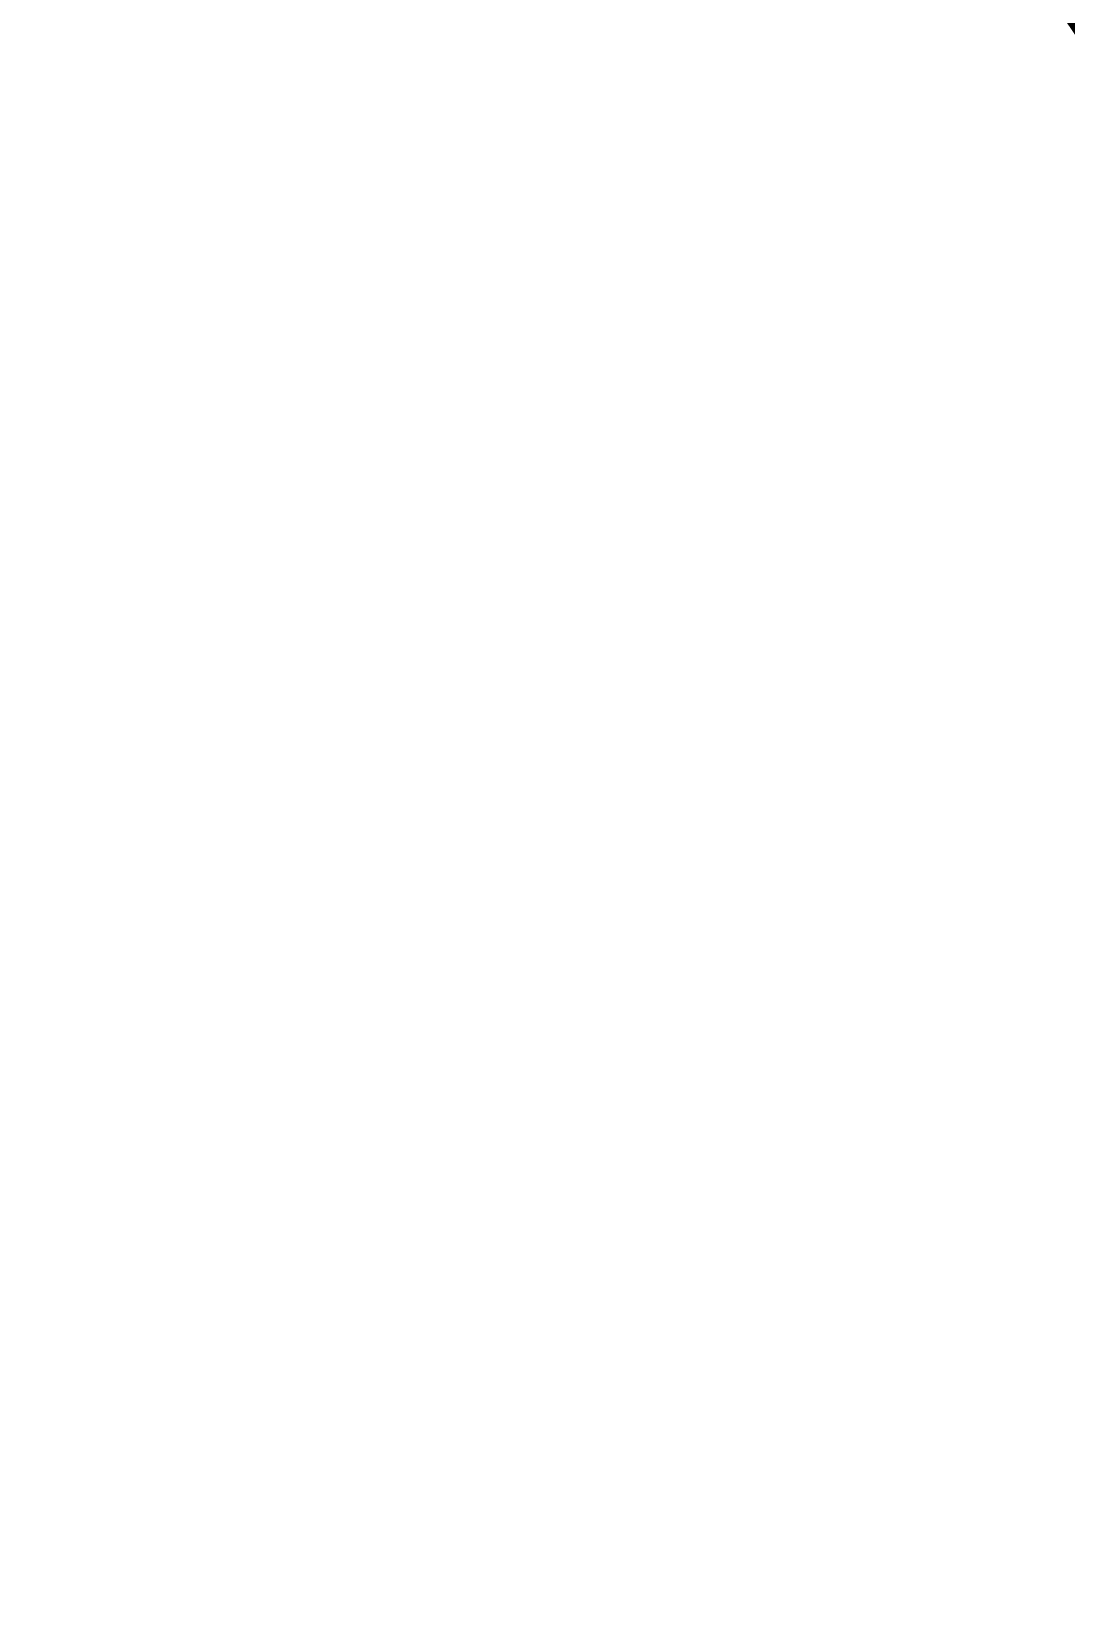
# Model space of a CAD drawing. Header units: metres. Extents: x 292889 to 323604, y 7400965 to 7462856.
# Drawn here: x 298537.8 to 298543.82, y 7451279.52 to 7451288.63 of the extents above; entities that cross this region are included whole.
import ezdxf
from ezdxf.enums import TextEntityAlignment as Align

# ---------------------------------------------------------------- set-up
doc = ezdxf.new("R2010")
doc.units = ezdxf.units.M
doc.header["$LTSCALE"] = 10
doc.linetypes.add('DASHED2', pattern=[0.375, 0.25, -0.125])
doc.layers.get('0').update_dxf_attribs({"linetype": 'DASHED2'})
doc.layers.add('ACAD-2A2-SEM FOTOS$0$F-HZ-AMV', color=3, linetype='Continuous')
doc.layers.add('DESAPROPRIAÇÃO', color=160, linetype='Continuous')
doc.layers.add('ACAD-2A2-SEM FOTOS$0$U-HZ-EIXO TIC', color=40, linetype='ACAD-2A2-SEM FOTOS$0$TIC_LINE', lineweight=30)
doc.styles.add('ACAD-2A2-SEM FOTOS$0$ARIAL', font='arial.ttf')
doc.styles.add('ACAD-2A2-SEM FOTOS$0$Standard', font='arial.ttf')
doc.linetypes.add('ACAD-2A2-SEM FOTOS$0$TIC_LINE', pattern='A,3.5,-0.25,["TIC",ACAD-2A2-SEM FOTOS$0$Standard,S=0.175,R=0,X=-0.05,Y=-0.1],-0.5', length=4.25)

# ---------------------------------------------------------------- blocks, each defined once
blk = doc.blocks.new('ACAD-2A2-SEM FOTOS')
at = {"layer": 'ACAD-2A2-SEM FOTOS$0$U-HZ-EIXO TIC', "lineweight": 30, "flags": 128}
blk.add_lwpolyline([(298877.9174, 7450254.0019), (298872.592, 7450274.9132, 0.006806), (298859.8213, 7450322.3494), (298663.6687, 7451013.3435, 0.079721), (298503.1889, 7451358.0631), (298272.4366, 7451699.1419, 0.016196), (298205.7491, 7451791.1468, -0.016196), (298139.2327, 7451882.9158), (298085.7299, 7451961.9992), (298083.9221, 7451964.6711), (298082.1131, 7451967.3439), (298080.3023, 7451970.0172), (298078.4893, 7451972.6909), (298076.6734, 7451975.3645), (298074.8518, 7451978.0417), (298073.0286, 7451980.715), (298071.2012, 7451983.3874), (298069.3692, 7451986.0584), (298067.5321, 7451988.7278), (298065.6894, 7451991.3952), (298063.8407, 7451994.0603), (298061.9855, 7451996.7227), (298060.1232, 7451999.3822), (298058.2535, 7452002.0383), (298056.376, 7452004.6907), (298054.49, 7452007.3391), (298052.5953, 7452009.983), (298050.6912, 7452012.6222), (298048.7775, 7452015.2562), (298046.8536, 7452017.8847), (298044.919, 7452020.5073), (298042.9735, 7452023.1236), (298041.0165, 7452025.7333), (298039.0475, 7452028.3359), (298037.0663, 7452030.931), (298035.0723, 7452033.5182), (298033.0652, 7452036.0972), (298031.0446, 7452038.6674), (298029.01, 7452041.2285), (298026.9687, 7452043.7708, 0.166134), (297699.387, 7452250.2112), (297696.2128, 7452250.9558), (297693.9986, 7452251.4681), (297693.9986, 7452251.4681, 0.030253), (297634.2643, 7452260.959), (297588.2431, 7452265.4401)], format="xyb", dxfattribs=at)
at = {"layer": 'ACAD-2A2-SEM FOTOS$0$F-HZ-AMV', "style": 'ACAD-2A2-SEM FOTOS$0$ARIAL'}
for rotation, p in [(357.46857, (294052.6371, 7462810.9644)), (174.36694, (294143.0414, 7462803.5098)), (57.70163, (296403.9738, 7459624.7537)), (50.89398, (296345.8343, 7459542.3836)), (277.70668, (297060.3976, 7453510.2885)), (92.87911, (297067.6078, 7453421.2291)), (341.50055, (297731.3844, 7452235.6726))]:
    blk.add_attdef('1:18,5', text='', height=2, rotation=rotation, dxfattribs=at).set_placement(p, align=Align.MIDDLE_CENTER)

msp = doc.modelspace()

# ---------------------------------------------------------------- linework, layer by layer
at = {"layer": 'DESAPROPRIAÇÃO', "transparency": 33554687, "const_width": 0.25, "flags": 128}
msp.add_lwpolyline([(298651.1832, 7451086.7188), (298645.5145, 7451102.2601), (298638.0565, 7451120.5345), (298632.335, 7451134.2223), (298625.9567, 7451149.2003), (298619.3788, 7451163.4739), (298611.9257, 7451179.5755), (298603.9927, 7451195.5937), (298597.3719, 7451209.0026), (298587.3601, 7451223.9305), (298584.2714, 7451228.5359), (298569.8476, 7451250.2264), (298564.5687, 7451257.8562), (298556.6768, 7451269.4696), (298545.4655, 7451286.4783), (298538.1104, 7451297.302), (298535.5443, 7451307.3843)], dxfattribs=at)

# ---------------------------------------------------------------- block references
at = {"linetype": 'ByBlock'}
msp.add_blockref('ACAD-2A2-SEM FOTOS', (0, 0), dxfattribs=at)

doc.saveas('drawing.dxf')
